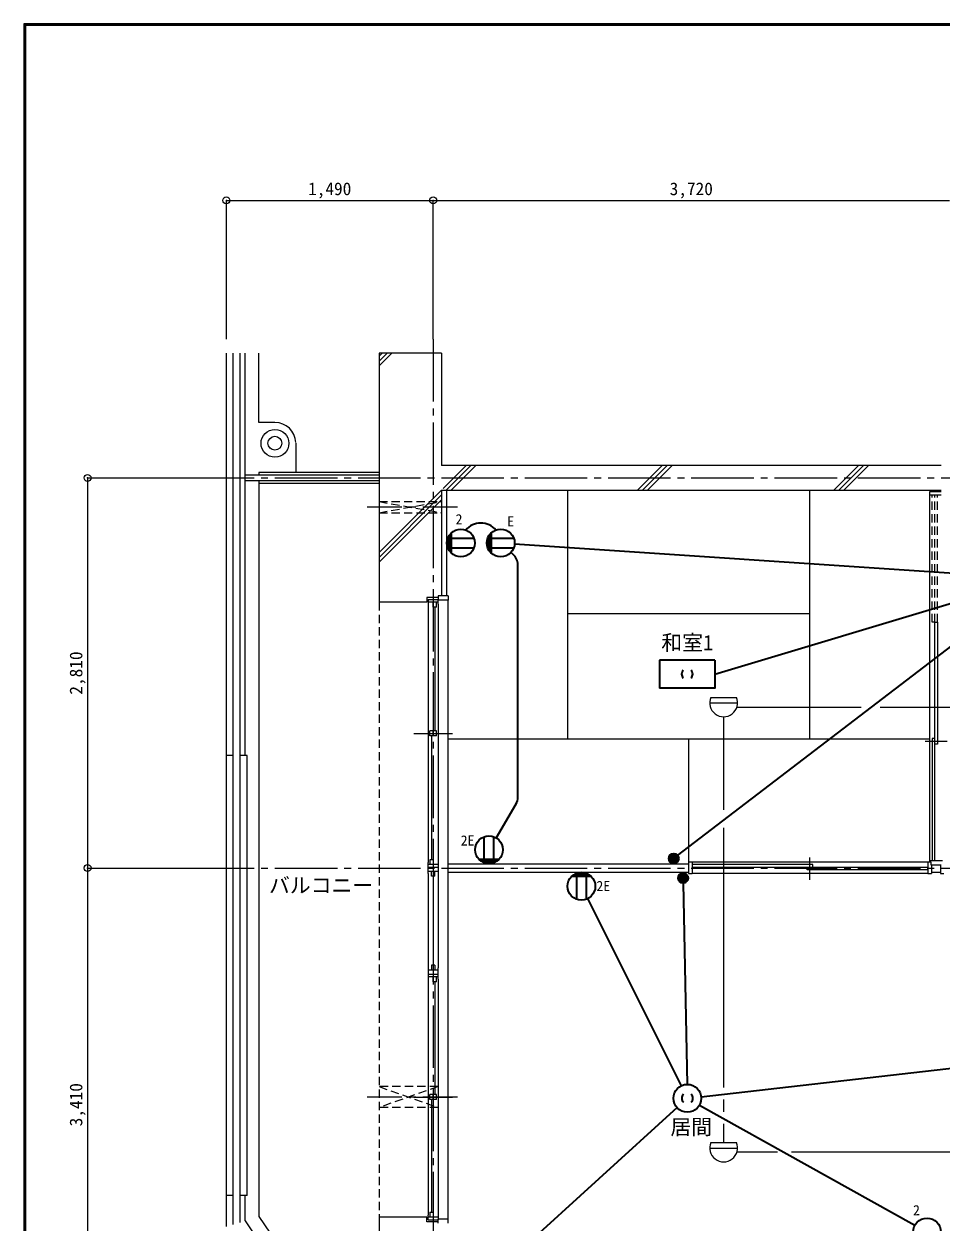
# Model space of a CAD drawing. Units: millimetres at full size, sheet at 1:50. Extents: x -9674 to 9699, y -6794 to 6791.
# Drawn here: x -9674 to -3067, y -1840 to 6791 of the extents above; entities that cross this region are included whole.
import ezdxf
from ezdxf.enums import TextEntityAlignment as Align

# ---------------------------------------------------------------- set-up
doc = ezdxf.new("R2010")
doc.units = ezdxf.units.MM
doc.header["$LTSCALE"] = 50
doc.header["$PDMODE"] = 32
doc.header["$PDSIZE"] = 50
for name, pattern in [('CHAIN1', [8, 5, -1, 1, -1]), ('CHAIN2', [12, 9, -1, 1, -1]), ('DASHED1', [1.8, 1.2, -0.6])]:
    doc.linetypes.add(name, pattern=pattern)
for name, color, linetype, lineweight in [('0-0_図面枠', 7, 'Continuous', 9), ('1-0_芯', 134, 'CHAIN2', 9), ('1-1_躯体', 134, 'Continuous', 9), ('1-2_間仕切', 134, 'Continuous', 9), ('1-3_建具', 134, 'Continuous', 9), ('1-4_仕上げ', 134, 'Continuous', 9), ('1-6_ﾊﾞﾙｺﾆｰ・階段', 134, 'Continuous', 9), ('1-7_その他', 134, 'DASHED1', 9), ('1-8_ハッチ', 134, 'Continuous', 9), ('1-B_寸法', 134, 'Continuous', 9), ('1-C_梁', 134, 'DASHED1', 9), ('2-0_芯', 2, 'Continuous', 35), ('3-3', 1, 'Continuous', 25)]:
    doc.layers.add(name, color=color, linetype=linetype, lineweight=lineweight)
doc.layers.add('1-A_文字', color=134, linetype='Continuous')
doc.styles.add('ＭＳ ゴシック', font='')
doc.styles.get('ＭＳ ゴシック').set_extended_font_data('MS Gothic')

msp = doc.modelspace()

# ---------------------------------------------------------------- linework, layer by layer
at = {"layer": '0-0_図面枠'}
for p, q in [((-9673.92, 6791.43), (-9673.92, -6793.93)), ((-9672.16, 6789.66), (-9672.16, -6792.16)), ((9697.16, 6789.66), (-9672.16, 6789.66)), ((-9670.4, 6787.9), (-9670.4, -6790.4)), ((9695.4, 6787.9), (-9670.4, 6787.9)), ((-9668.64, -6788.64), (-9668.64, 6786.14)), ((-9668.64, 6786.14), (9693.64, 6786.14)), ((-9666.87, 6784.38), (-9666.87, -6786.88)), ((9691.87, 6784.38), (-9666.87, 6784.38)), ((-9665.11, 6782.61), (-9665.11, -6785.11)), ((9690.11, 6782.61), (-9665.11, 6782.61)), ((9688.35, 6780.85), (-9663.35, 6780.85)), ((-9663.35, 6780.85), (-9663.35, -6783.35))]:
    msp.add_line(p, q, dxfattribs=at)
msp.add_lwpolyline([(9698.92, -6793.93), (9698.92, 6791.43), (-9673.92, 6791.43)], dxfattribs=at)
at = {"layer": '1-0_芯'}
for p, q in [((-6725.88, 4520.51), (-6725.88, -3699.49)), ((-8465.88, 3520.51), (8544.12, 3520.51)), ((-8465.88, 710.51), (3114.12, 710.51))]:
    msp.add_line(p, q, dxfattribs=at)
at = {"layer": '1-1_躯体'}
for p, q in [((-6665.88, 4420.51), (-7115.88, 4420.51)), ((-7115.88, 4420.51), (-7115.88, 2625.51)), ((-6665.88, 4420.51), (-6665.88, 3610.51)), ((-3065.88, 3610.51), (-6665.88, 3610.51)), ((-3065.88, 3430.51), (-6665.88, 3430.51)), ((-6665.88, 3430.51), (-6665.88, 2670.51)), ((-6770.88, 2625.51), (-7115.88, 2625.51)), ((-6690.88, 2660.51), (-6770.88, 2660.51)), ((-6770.88, 2660.51), (-6770.88, 2625.51)), ((-6770.88, -1839.49), (-6770.88, -1804.49)), ((-6690.88, -1839.49), (-6770.88, -1839.49))]:
    msp.add_line(p, q, dxfattribs=at)
msp.add_lwpolyline([(-6770.88, -1804.49), (-7115.88, -1804.49), (-7115.88, -3599.49)], dxfattribs=at)
at = {"layer": '1-2_間仕切'}
for p, q in [((-3140.88, 3430.51), (-3140.88, 3420.51)), ((-6618.88, 740.51), (-4885.88, 740.51)), ((-6618.88, 680.51), (-4885.88, 680.51))]:
    msp.add_line(p, q, dxfattribs=at)
at = {"layer": '1-3_建具'}
for p, q in [((-3150.88, 3410.51), (-3150.88, 765.51)), ((-3065.88, 3395.51), (-3150.88, 3395.51)), ((-6760.88, 2645.51), (-6760.88, 2610.51)), ((-6760.88, 2645.51), (-6690.88, 2645.51)), ((-6690.88, 2625.51), (-6760.88, 2625.51)), ((-6760.88, 2610.51), (-6760.88, 750.51)), ((-6725.88, 2590.51), (-6725.88, 2625.51)), ((-6701.88, 2590.51), (-6725.88, 2590.51)), ((-6713.88, 2590.51), (-6713.88, 1698.01)), ((-6701.88, 2590.51), (-6701.88, 2625.51)), ((-6690.88, 2610.51), (-6690.88, 2645.51)), ((-6690.88, 2610.51), (-6690.88, 750.51)), ((-6618.88, -1819.49), (-6618.88, 2640.51)), ((-3111.71, 1603.01), (-3111.71, 2480.51)), ((-3111.71, 2480.51), (-3091.71, 2480.51)), ((-3091.71, 2480.51), (-3091.71, 1603.01)), ((-6864.36, 1680.51), (-6587.4, 1680.51)), ((-6749.88, 1663.01), (-6749.88, 1698.01)), ((-6701.88, 1663.01), (-6749.88, 1663.01)), ((-6737.88, 1663.01), (-6737.88, 770.51)), ((-6725.88, 1663.01), (-6725.88, 1698.01)), ((-3111.71, 1643.01), (-3131.71, 1643.01)), ((-3131.71, 1643.01), (-3131.71, 765.51)), ((-3111.71, 765.51), (-3111.71, 1643.01)), ((-3021.71, 1623.01), (-3181.71, 1623.01)), ((-3091.71, 1603.01), (-3111.71, 1603.01)), ((-4010.88, 626.34), (-4010.88, 786.34)), ((-6760.88, 670.51), (-6760.88, 750.51)), ((-6690.88, 735.51), (-6760.88, 735.51)), ((-6760.88, 715.51), (-6690.88, 715.51)), ((-6725.88, 770.51), (-6749.88, 770.51)), ((-6749.88, 770.51), (-6749.88, 735.51)), ((-6725.88, 770.51), (-6725.88, 735.51)), ((-6690.88, 750.51), (-6690.88, 670.51)), ((-4885.88, 755.51), (-4885.88, 670.51)), ((-4860.88, 755.51), (-3160.88, 755.51)), ((-3990.88, 736.34), (-4860.88, 736.34)), ((-4860.88, 716.34), (-3990.88, 716.34)), ((-4030.88, 696.34), (-4030.88, 716.34)), ((-4030.88, 716.34), (-3160.88, 716.34)), ((-3160.88, 696.34), (-4030.88, 696.34)), ((-3990.88, 716.34), (-3990.88, 736.34)), ((-3160.88, 755.51), (-3160.88, 670.51)), ((-3160.88, 755.51), (-3150.88, 755.51)), ((-3150.88, 765.51), (-3055.88, 765.51)), ((-3150.88, 765.51), (-3150.88, 755.51)), ((-3140.88, 734.51), (-3065.88, 734.51)), ((-3135.88, 734.51), (-3135.88, 670.51)), ((-3070.88, 734.51), (-3070.88, 670.51)), ((-6690.88, 685.51), (-6760.88, 685.51)), ((-6760.88, 670.51), (-6760.88, -9.49)), ((-6737.88, 650.51), (-6737.88, 685.51)), ((-6713.88, 650.51), (-6737.88, 650.51)), ((-6725.88, 650.51), (-6725.88, 10.51)), ((-6713.88, 650.51), (-6713.88, 685.51)), ((-6690.88, 670.51), (-6690.88, -9.49)), ((-4885.88, 670.51), (-4860.88, 670.51)), ((-3160.88, 670.51), (-4860.88, 670.51)), ((-3160.88, 670.51), (-3135.88, 670.51)), ((-3135.88, 680.51), (-3070.88, 680.51)), ((-3070.88, 670.51), (-3045.88, 670.51)), ((-6713.88, 10.51), (-6737.88, 10.51)), ((-6737.88, 10.51), (-6737.88, -24.49)), ((-6713.88, 10.51), (-6713.88, -24.49)), ((-6760.88, -9.49), (-6760.88, -89.49)), ((-6690.88, -24.49), (-6760.88, -24.49)), ((-6760.88, -54.49), (-6690.88, -54.49)), ((-6690.88, -74.49), (-6760.88, -74.49)), ((-6725.88, -109.49), (-6725.88, -74.49)), ((-6701.88, -109.49), (-6701.88, -74.49)), ((-6690.88, -89.49), (-6690.88, -9.49)), ((-6760.88, -89.49), (-6760.88, -1789.49)), ((-6701.88, -109.49), (-6725.88, -109.49)), ((-6713.88, -109.49), (-6713.88, -921.99)), ((-6690.88, -89.49), (-6690.88, -1789.49)), ((-6864.36, -939.49), (-6587.4, -939.49)), ((-6749.88, -956.99), (-6749.88, -921.99)), ((-6725.88, -956.99), (-6725.88, -921.99)), ((-6701.88, -956.99), (-6749.88, -956.99)), ((-6737.88, -956.99), (-6737.88, -1769.49)), ((-6760.88, -1824.49), (-6760.88, -1789.49)), ((-6690.88, -1804.49), (-6760.88, -1804.49)), ((-6749.88, -1769.49), (-6725.88, -1769.49)), ((-6749.88, -1769.49), (-6749.88, -1804.49)), ((-6725.88, -1769.49), (-6725.88, -1804.49)), ((-6690.88, -1789.49), (-6690.88, -1824.49)), ((-6760.88, -1824.49), (-6690.88, -1824.49)), ((-6690.88, -1849.49), (-6690.88, -1819.49))]:
    msp.add_line(p, q, dxfattribs=at)
at = {"layer": '1-3_建具', "linetype": 'DASHED1'}
for p, q in [((-3131.71, 2480.51), (-3131.71, 3395.51)), ((-3111.71, 2480.51), (-3111.71, 3395.51)), ((-3091.71, 2480.51), (-3091.71, 3395.51)), ((-3111.71, 2480.51), (-3131.71, 2480.51))]:
    msp.add_line(p, q, dxfattribs=at)
at = {"layer": '1-3_建具'}
for points in [[(-3065.88, 3420.51), (-3150.88, 3420.51), (-3150.88, 3395.51)], [(-6618.88, 2670.51), (-6618.88, 2640.51), (-6690.88, 2640.51)], [(-6618.88, 2670.51), (-6690.88, 2670.51), (-6690.88, 2640.51)], [(-6701.88, 1663.01), (-6701.88, 1698.01), (-6749.88, 1698.01)], [(-4885.88, 755.51), (-4860.88, 755.51), (-4860.88, 670.51)], [(-3150.88, 755.51), (-3140.88, 755.51), (-3140.88, 734.51)], [(-6701.88, -956.99), (-6701.88, -921.99), (-6749.88, -921.99)], [(-6618.88, -1849.49), (-6618.88, -1819.49), (-6690.88, -1819.49)]]:
    msp.add_lwpolyline(points, dxfattribs=at)
at = {"layer": '1-4_仕上げ'}
for p, q in [((-5758.38, 3430.51), (-5758.38, 1642.18)), ((-4013.38, 3430.51), (-4013.38, 1642.18)), ((-5758.38, 2543.84), (-4013.38, 2543.84)), ((-6618.88, 1642.18), (-3150.88, 1642.18)), ((-4885.88, 1642.18), (-4885.88, 740.51))]:
    msp.add_line(p, q, dxfattribs=at)
at = {"layer": '1-6_ﾊﾞﾙｺﾆｰ・階段'}
for p, q in [((-8215.88, -1873.49), (-8215.88, 4420.51)), ((-8165.88, -1858.13), (-8165.88, 4420.51)), ((-8115.88, -1842.78), (-8115.88, 4420.51)), ((-8080.88, 1520.51), (-8080.88, 4420.51)), ((-7980.88, 3920.51), (-7980.88, 4420.51)), ((-7865.88, 3920.51), (-7980.88, 3920.51)), ((-7715.88, 3770.51), (-7715.88, 3560.51)), ((-7115.88, 3540.51), (-8080.88, 3540.51)), ((-7115.88, 3560.51), (-7980.88, 3560.51)), ((-7980.88, 3560.51), (-7980.88, 3540.51)), ((-7115.88, 3500.51), (-8080.88, 3500.51)), ((-7980.88, 3500.51), (-7980.88, -1801.32)), ((-7115.88, 3480.51), (-7980.88, 3480.51)), ((-8165.88, 1520.51), (-8215.88, 1520.51)), ((-8065.88, 1520.51), (-8115.88, 1520.51)), ((-8065.88, -1649.49), (-8065.88, 1520.51)), ((-8165.88, -1649.49), (-8215.88, -1649.49)), ((-8065.88, -1649.49), (-8115.88, -1649.49)), ((-8080.88, -1832.03), (-8080.88, -1649.49)), ((-7980.88, -1801.32), (-7725.88, -2177.32)), ((-8080.88, -1832.03), (-7825.88, -2208.03))]:
    msp.add_line(p, q, dxfattribs=at)
for radius in [100, 50]:
    msp.add_circle((-7865.88, 3770.51), radius, dxfattribs=at)
msp.add_arc((-7865.88, 3770.51), 150, 2.22671, 90, dxfattribs=at)
at = {"layer": '1-7_その他', "linetype": 'CHAIN1'}
for p, q in [((-6550.88, 3310.51), (-7215.88, 3310.51)), ((-6550.88, -939.49), (-7215.88, -939.49))]:
    msp.add_line(p, q, dxfattribs=at)
at = {"layer": '1-7_その他'}
for p, q in [((-7115.88, 3270.51), (-6665.88, 3350.51)), ((-7115.88, 3350.51), (-6665.88, 3270.51)), ((-7115.88, 3350.51), (-6665.88, 3350.51)), ((-7115.88, 3270.51), (-6665.88, 3270.51)), ((-6690.88, -864.49), (-7115.88, -864.49)), ((-7115.88, -864.49), (-6690.88, -1014.49)), ((-6690.88, -864.49), (-7115.88, -1014.49)), ((-6690.88, -1014.49), (-7115.88, -1014.49))]:
    msp.add_line(p, q, dxfattribs=at)
at = {"layer": '1-8_ハッチ'}
for p, q in [((-7115.88, 4327.24), (-7022.61, 4420.51)), ((-7115.88, 4362.6), (-7057.96, 4420.51)), ((-7115.88, 4397.95), (-7093.32, 4420.51)), ((-6654.11, 3445.51), (-6489.11, 3610.51)), ((-6633.75, 3430.51), (-6453.75, 3610.51)), ((-6598.4, 3430.51), (-6418.4, 3610.51)), ((-5254.89, 3430.51), (-5074.89, 3610.51)), ((-5219.54, 3430.51), (-5039.54, 3610.51)), ((-5184.18, 3430.51), (-5004.18, 3610.51)), ((-3840.68, 3430.51), (-3660.68, 3610.51)), ((-3805.32, 3430.51), (-3625.32, 3610.51)), ((-3769.97, 3430.51), (-3589.97, 3610.51)), ((-7115.88, 2983.74), (-6665.88, 3433.74)), ((-7115.88, 2948.38), (-6665.88, 3398.38)), ((-6630.88, 3430.51), (-6630.88, 2670.51)), ((-7115.88, 2913.03), (-6665.88, 3363.03))]:
    msp.add_line(p, q, dxfattribs=at)
at = {"layer": '1-B_寸法'}
for p, q in [((-8215.88, 4520.51), (-8215.88, 5520.51)), ((-8215.88, 5520.51), (-6725.88, 5520.51)), ((-6725.88, 4520.51), (-6725.88, 5520.51)), ((-6725.88, 5520.51), (-3005.88, 5520.51)), ((-9215.88, 3520.51), (-9215.88, 710.51)), ((-9215.88, 3520.51), (-8465.88, 3520.51)), ((-9215.88, 710.51), (-9215.88, -2699.49)), ((-9215.88, 710.51), (-8465.88, 710.51))]:
    msp.add_line(p, q, dxfattribs=at)
for p in [(-8215.88, 5520.51), (-6725.88, 5520.51), (-9215.88, 3520.51), (-9215.88, 710.51)]:
    msp.add_point(p, dxfattribs=at)
at = {"layer": '1-C_梁'}
msp.add_line((-7115.88, 2625.51), (-7115.88, -1804.49), dxfattribs=at)
at = {"layer": '2-0_芯'}
for p, q in [((-6605.23, 3113.18), (-6605.23, 2990.56)), ((-6599.23, 3120.22), (-6599.23, 2983.53)), ((-6596.23, 3123.29), (-6596.23, 2980.46)), ((-6317.8, 3113.18), (-6317.8, 2990.56)), ((-6311.8, 3120.22), (-6311.8, 2983.53)), ((-6308.79, 3123.29), (-6308.79, 2980.46)), ((-6623.23, 3076.19), (-6623.23, 3027.55)), ((-6619.91, 3086.87), (-6432.52, 3086.87)), ((-6617.23, 3093.34), (-6617.23, 3010.41)), ((-6611.23, 3104.55), (-6611.23, 2999.19)), ((-6335.8, 3076.19), (-6335.8, 3027.55)), ((-6332.48, 3086.87), (-6145.08, 3086.87)), ((-6329.8, 3093.34), (-6329.8, 3010.41)), ((-6323.8, 3104.55), (-6323.8, 2999.19)), ((-6138.98, 3045.22), (-2497.58, 2802.29)), ((-6619.91, 3016.87), (-6432.52, 3016.87)), ((-6332.48, 3016.87), (-6145.08, 3016.87)), ((-6148.61, 2970.04), (-6164.72, 2984.65)), ((-6115.82, 1221.83), (-6115.82, 2895.99)), ((-4695.94, 2107.17), (-2497.58, 2768.76)), ((-4964.32, 801.08), (-2480.57, 2702.29)), ((-4695.94, 2207.17), (-5095.94, 2207.17)), ((-5095.94, 2207.17), (-5095.94, 2007.17)), ((-6129.67, 1171.06), (-6273, 927.86)), ((-6358.78, 747.99), (-6358.78, 935.38)), ((-6288.78, 747.99), (-6288.78, 935.38)), ((-5028.92, 779.2), (-4956.9, 779.2)), ((-5027.61, 788.8), (-4958.21, 788.8)), ((-5023.37, 798.4), (-4962.45, 798.4)), ((-5014.51, 808), (-4971.31, 808)), ((-6252.37, 771.67), (-6395.2, 771.67)), ((-6255.44, 768.67), (-6392.12, 768.67)), ((-6262.47, 762.67), (-6385.09, 762.67)), ((-6271.1, 756.67), (-6376.46, 756.67)), ((-6282.32, 750.67), (-6365.25, 750.67)), ((-6299.46, 744.67), (-6348.1, 744.67)), ((-5027.61, 769.59), (-4958.21, 769.59)), ((-5023.37, 759.99), (-4962.45, 759.99)), ((-5014.51, 750.39), (-4971.31, 750.39)), ((-5586.16, 649.35), (-5728.98, 649.35)), ((-5589.23, 652.35), (-5725.91, 652.35)), ((-5596.26, 658.35), (-5718.88, 658.35)), ((-5604.89, 664.35), (-5710.25, 664.35)), ((-5616.11, 670.35), (-5699.03, 670.35)), ((-5692.57, 673.03), (-5692.57, 485.64)), ((-5633.25, 676.35), (-5681.89, 676.35)), ((-5622.57, 673.03), (-5622.57, 485.64)), ((-4960.94, 637.77), (-4888.93, 637.77)), ((-4959.64, 647.38), (-4890.23, 647.38)), ((-4959.64, 628.17), (-4890.23, 628.17)), ((-4955.39, 656.98), (-4894.48, 656.98)), ((-4955.39, 618.57), (-4894.48, 618.57)), ((-4946.54, 666.58), (-4903.33, 666.58)), ((-4946.54, 608.97), (-4903.33, 608.97)), ((-4924.24, 601.77), (-4896.12, -848.41)), ((-5613.11, 490.36), (-4938.88, -858.94)), ((-4794.83, -937.04), (-1997.73, -617.4)), ((-4968.16, -1015.67), (-6164.79, -2104.01)), ((-4806.87, -997.13), (-3255.05, -1863.52))]:
    msp.add_line(p, q, dxfattribs=at)
msp.add_lwpolyline([(-4695.94, 2207.17), (-4695.94, 2007.17), (-5095.94, 2007.17)], dxfattribs=at)
for centre, radius in [((-6526.22, 3051.87), 100.02), ((-6238.78, 3051.87), 100.02), ((-6323.78, 841.69), 100.02), ((-4992.91, 779.2), 36.01), ((-5657.57, 579.33), 100.02), ((-4924.93, 637.77), 36.01), ((-4894.18, -948.39), 100), ((-3167.72, -1912.28), 100.02)]:
    msp.add_circle(centre, radius, dxfattribs=at)
for centre, radius, start, end in [((-6382.5, 3051.87), 143.72, 40.72684, 139.27316), ((-6215.82, 2895.99), 100, 0, 47.77238), ((-4895.86, 2107.16), 40.08, 134.60828, 225.39175), ((-4896.01, 2107.16), 40.08, 314.60828, 45.39175), ((-6215.82, 1221.83), 100, 329.48725, 0), ((-4894.1, -948.39), 40.08, 134.60828, 225.39175), ((-4894.26, -948.39), 40.08, 314.60828, 45.39175)]:
    msp.add_arc(centre, radius, start, end, dxfattribs=at)
at = {"layer": '3-3'}
for p, q in [((-4733.08, 1899.83), (-4533.04, 1899.83)), ((-4724.75, 1939.84), (-4541.38, 1939.84)), ((-4537.64, 1869.83), (-3642.21, 1869.83)), ((-3504.98, 1869.83), (-2148.36, 1869.83)), ((-4633.06, 1799.81), (-4633.06, 1129.76)), ((-4633.06, 1000.63), (-4633.06, -872)), ((-4633.06, -957.79), (-4633.06, -1045.12)), ((-4633.06, -1133.81), (-4633.06, -1266.81)), ((-4724.75, -1266.81), (-4541.38, -1266.81)), ((-4733.08, -1306.82), (-4533.04, -1306.82)), ((-4245.42, -1336.82), (-4537.64, -1336.82)), ((-1603.6, -1336.82), (-4143.93, -1336.82))]:
    msp.add_line(p, q, dxfattribs=at)
for centre in [(-4633.06, 1899.84), (-4633.06, -1306.81)]:
    msp.add_arc(centre, 100.03, 156.4305, 23.56947, dxfattribs=at)

# ---------------------------------------------------------------- texts
at = {"layer": '1-A_文字', "style": 'ＭＳ ゴシック'}
for s, p in [('和室1', (-5081.84, 2246.38)), ('バルコニー', (-7908.25, 497.92)), ('居間', (-5016.31, -1242.79))]:
    msp.add_text(s, height=110, dxfattribs=at).set_placement(p, align=Align.BOTTOM_LEFT)
at = {"layer": '1-B_寸法', "style": 'ＭＳ ゴシック'}
for s, p in [('1,490', (-7627.13, 5530.51)), ('3,720', (-5022.13, 5530.51))]:
    msp.add_text(s, height=91.64, dxfattribs=at).set_placement(p, align=Align.BOTTOM_LEFT)
for s, p in [('2,810', (-9225.88, 1959.26)), ('3,410', (-9225.88, -1150.74))]:
    msp.add_text(s, height=91.64, rotation=90, dxfattribs=at).set_placement(p, align=Align.BOTTOM_LEFT)
at = {"layer": '2-0_芯', "color": 7, "style": 'ＭＳ ゴシック'}
for s, p in [('2', (-6564.51, 3164.37)), ('E', (-6192.06, 3149.17)), ('2E', (-6527.56, 850.47)), ('2E', (-5549.76, 522.51)), ('2', (-3268.56, -1813.12))]:
    msp.add_text(s, height=73.31, dxfattribs=at).set_placement(p, align=Align.BOTTOM_LEFT)

doc.saveas('drawing.dxf')
